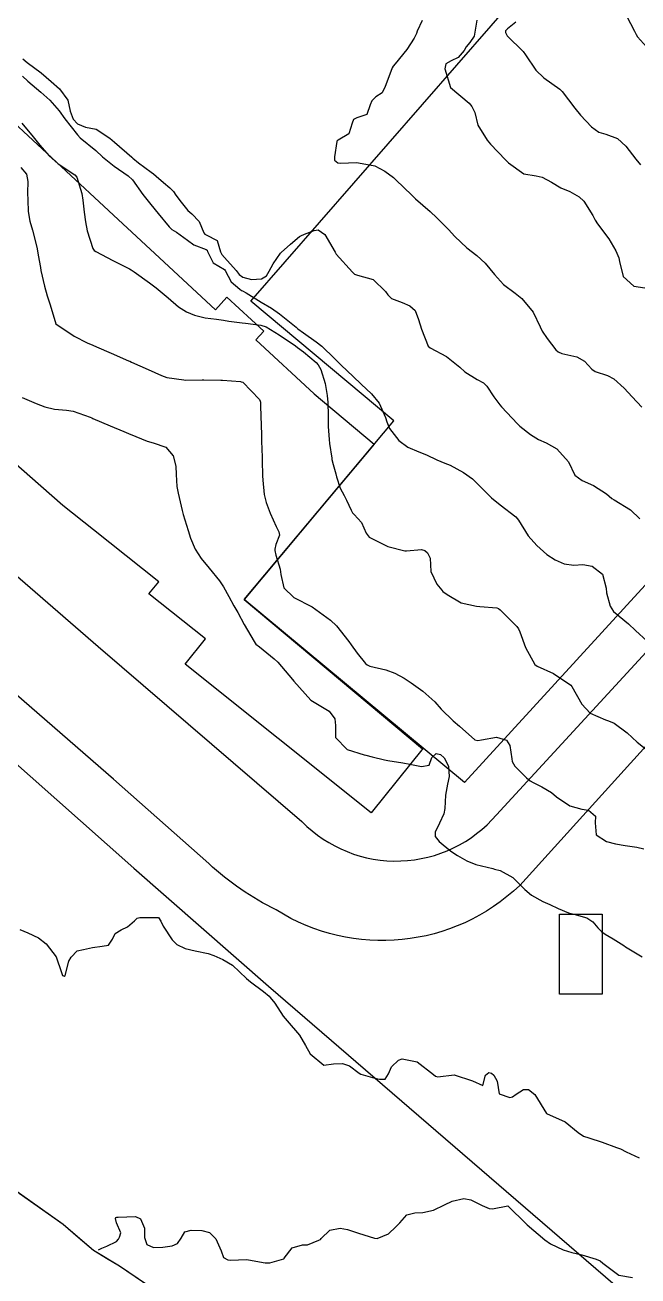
# Model space of a CAD drawing. Header units: metres. Extents: x 286371 to 293043, y 7462578 to 7466404.
# Drawn here: x 290096.1 to 290161.9, y 7463588.8 to 7463723.2 of the extents above; entities that cross this region are included whole.
import ezdxf

# ---------------------------------------------------------------- set-up
doc = ezdxf.new("R2010")
doc.units = ezdxf.units.M
doc.header["$MEASUREMENT"] = 0
for name, color, linetype in [('Area', 45, 'Continuous'), ('Cemitério', 206, 'Continuous'), ('Curvas de Nivel 1m', 11, 'Continuous'), ('Curvas de Nivel 5m', 15, 'Continuous'), ('Edificações', 30, 'Continuous'), ('Vias primárias', 230, 'Continuous')]:
    doc.layers.add(name, color=color, linetype=linetype)

msp = doc.modelspace()

# ---------------------------------------------------------------- linework, layer by layer
at = {"layer": 'Area'}
msp.add_polyline3d([(290223.74, 7463510.45, 726.55), (290199.9, 7463526.54, 725.87), (290196.58, 7463528.47, 728.97), (290187.47, 7463535.01, 725.91), (290180.08, 7463539.82, 725.89), (290174.28, 7463544.03, 726.03), (290167.46, 7463548.3, 725.41), (290155.06, 7463556.46, 725.38), (290149.13, 7463561.51, 726.13), (290136.63, 7463569.7, 725.8), (290128.91, 7463574.77, 724.79), (290126.81, 7463575.71, 724.94), (290117.05, 7463582.54, 724.23), (290115.98, 7463583.21, 724.64), (290106.2, 7463589.87, 724.95), (290103.4, 7463591.55, 724.69), (290100.15, 7463594.35, 723.81), (290090.73, 7463601.01, 723.46)], dxfattribs=at)
at = {"layer": 'Cemitério'}
msp.add_lwpolyline([(290179.61, 7463761.81), (290218.62, 7463728.93), (290218.92, 7463724.48), (290143.24, 7463641.83), (290119.58, 7463661.46), (290135.67, 7463680.68), (290120.31, 7463693.53), (290171.91, 7463752.69), (290179.61, 7463761.81)], close=True, dxfattribs=at)
for points in [[(290048.87, 7463684.85), (290107.75, 7463632.63), (290122.18, 7463619.94), (290205.77, 7463547.84), (290242.11, 7463590.1), (290252.66, 7463600.96), (290274.14, 7463624.13)], [(290111.09, 7463586.54), (290106.2, 7463589.87), (290104.8, 7463590.71), (290103.4, 7463591.55), (290101.77, 7463592.95), (290100.15, 7463594.35), (290095.44, 7463597.68)]]:
    msp.add_lwpolyline(points, dxfattribs=at)
at = {"layer": 'Curvas de Nivel 1m', "flags": 128}
for points, elevation in [([(290160.64, 7463724.17), (290161.49, 7463722.52), (290161.67, 7463722.16), (290161.84, 7463721.9), (290163.42, 7463720.13)], 714), ([(290138.71, 7463723.65), (290138.17, 7463722.51), (290138.09, 7463722.27), (290137.83, 7463721.76), (290137.06, 7463720.53), (290135.79, 7463718.99), (290135.58, 7463718.77), (290135.46, 7463718.56), (290135.01, 7463717.33), (290134.71, 7463716.57), (290134.42, 7463715.9), (290133.74, 7463715.45), (290133.29, 7463715.04), (290133.13, 7463714.59), (290132.74, 7463713.57), (290131.7, 7463713.19), (290131.31, 7463713.01), (290131.18, 7463712.62), (290130.83, 7463711.47), (290129.67, 7463710.81), (290129.56, 7463710.75), (290129.52, 7463710.65), (290129.29, 7463709), (290129.27, 7463708.65), (290129.63, 7463708.37), (290129.93, 7463708.34), (290131.63, 7463708.4), (290131.85, 7463708.39), (290133.63, 7463708.05), (290134.69, 7463707.49), (290135.61, 7463706.79), (290135.88, 7463706.55), (290137.58, 7463704.91), (290137.99, 7463704.52), (290139.55, 7463703.13), (290140.26, 7463702.48), (290141.52, 7463701.21), (290142.22, 7463700.45), (290143.49, 7463699.24), (290144.57, 7463698.42), (290145.46, 7463697.61), (290146.46, 7463696.39), (290147.43, 7463695.32), (290148.68, 7463694.36), (290149.41, 7463693.79), (290150.61, 7463692.33), (290151.36, 7463690.75), (290151.57, 7463690.31), (290152.12, 7463689.52), (290153.05, 7463688.29), (290153.32, 7463688.06), (290153.7, 7463687.9), (290155.31, 7463687.54), (290156.13, 7463687.06), (290156.92, 7463686.23), (290157.29, 7463685.98), (290158.6, 7463685.52), (290159.28, 7463685.16), (290160.39, 7463684.17), (290160.81, 7463683.72), (290161.25, 7463683.23), (290162.27, 7463682.14)], 717), ([(290144.57, 7463723.7), (290144.37, 7463722.42), (290144.27, 7463721.99), (290143.83, 7463721.31), (290143.43, 7463720.82), (290143.22, 7463720.43), (290142.57, 7463719.67), (290141.8, 7463719.31), (290141.24, 7463719.02), (290141.13, 7463718.46), (290141.75, 7463716.45), (290143.73, 7463714.78), (290144.05, 7463714.42), (290144.34, 7463713.79), (290144.68, 7463712.41), (290145.67, 7463710.81), (290146.04, 7463710.39), (290147.64, 7463708.7), (290147.98, 7463708.36), (290149.61, 7463707.2), (290150.94, 7463706.98), (290151.6, 7463706.82), (290152.58, 7463706.29), (290153.59, 7463705.69), (290154.54, 7463705.3), (290155.57, 7463704.73), (290156.06, 7463704.24), (290157.03, 7463702.73), (290157.28, 7463702.22), (290157.53, 7463701.82), (290158.74, 7463700.2), (290159.49, 7463698.93), (290159.83, 7463698.18), (290159.88, 7463697.77), (290160.29, 7463696.17), (290161.43, 7463695.13), (290162.6, 7463694.96)], 716), ([(290095.8, 7463719.54), (290096.28, 7463719.16), (290097.78, 7463718.03), (290098.87, 7463717.12), (290099.75, 7463716.32), (290100.66, 7463715.09), (290100.89, 7463713.91), (290101.22, 7463713.08), (290101.69, 7463712.55), (290102.56, 7463712.19), (290103.68, 7463711.99), (290105.16, 7463711.02), (290105.66, 7463710.6), (290107.51, 7463708.99), (290107.63, 7463708.88), (290108.24, 7463708.36), (290109.61, 7463707.37), (290109.85, 7463707.19), (290110.14, 7463706.94), (290110.92, 7463706.26), (290111.59, 7463705.68), (290111.98, 7463705.31), (290112.26, 7463704.91), (290112.81, 7463704.14), (290113.55, 7463703.24), (290113.96, 7463702.88), (290114.75, 7463702.09), (290115.27, 7463700.86), (290115.37, 7463700.71), (290115.51, 7463700.65), (290116.68, 7463700.02), (290117.04, 7463698.83), (290117.17, 7463698.52), (290117.47, 7463698.21), (290118.71, 7463696.81), (290119.04, 7463696.39), (290119.44, 7463696.1), (290120.39, 7463695.83), (290121.44, 7463695.92), (290121.97, 7463696.24), (290122.28, 7463696.75), (290122.69, 7463697.52), (290123.48, 7463698.66), (290123.51, 7463698.7), (290123.55, 7463698.73), (290124.56, 7463699.65), (290125.51, 7463700.46), (290125.66, 7463700.55), (290126.06, 7463700.7), (290127.09, 7463701.12), (290127.52, 7463701.18), (290128.24, 7463700.66), (290129.34, 7463698.79), (290129.43, 7463698.65), (290129.48, 7463698.58), (290131.22, 7463696.62), (290131.45, 7463696.4), (290131.76, 7463696.3), (290133.43, 7463695.86), (290134.77, 7463694.56), (290135.03, 7463694.18), (290135.4, 7463693.79), (290136.54, 7463693.39), (290137.39, 7463693.03), (290137.93, 7463692.52), (290138.32, 7463691.56), (290138.61, 7463690.51), (290139.33, 7463688.69), (290139.56, 7463688.49), (290141.31, 7463687.58), (290142.75, 7463686.44), (290143.29, 7463685.93), (290144.59, 7463685.1), (290145.27, 7463684.74), (290145.65, 7463684.4), (290146.38, 7463683.26), (290147.04, 7463682.38), (290147.23, 7463682.17), (290148.94, 7463680.35), (290149.2, 7463680.08), (290150.33, 7463679.18), (290151.18, 7463678.67), (290152.02, 7463678.3), (290153.16, 7463677.64), (290154.4, 7463676.27), (290155.11, 7463674.83), (290155.87, 7463674.24), (290157.1, 7463673.71), (290158.48, 7463672.81), (290159.08, 7463672.33), (290159.3, 7463672.19), (290161.06, 7463671.1), (290162.07, 7463670.15)], 718), ([(290095.77, 7463717.68), (290096.35, 7463717.16), (290097.75, 7463715.96), (290098.71, 7463715.12), (290099.72, 7463713.96), (290100.32, 7463713.1), (290101.67, 7463711.39), (290101.99, 7463711.07), (290103.64, 7463709.68), (290104.37, 7463709.03), (290105.62, 7463708), (290107.14, 7463706.99), (290107.6, 7463706.56), (290108.69, 7463704.97), (290109.56, 7463703.9), (290110.34, 7463702.94), (290111.52, 7463701.49), (290111.82, 7463701.22), (290112.31, 7463700.91), (290113.5, 7463700.06), (290114.19, 7463699.57), (290115.49, 7463699.05), (290115.6, 7463698.98), (290115.65, 7463698.86), (290116.26, 7463697.64), (290117.46, 7463696.91), (290117.54, 7463696.82), (290118.2, 7463695.58), (290119.12, 7463694.8), (290119.31, 7463694.68), (290119.42, 7463694.61), (290119.8, 7463694.41), (290121.4, 7463693.42), (290122.53, 7463692.75), (290123.38, 7463692.17), (290125.16, 7463690.71), (290125.35, 7463690.55), (290125.94, 7463690.1), (290127.33, 7463689.15), (290127.94, 7463688.67), (290129.3, 7463687.35), (290130, 7463686.63), (290131.28, 7463685.41), (290132.16, 7463684.6), (290133.25, 7463683.57), (290134.08, 7463682.57), (290134.75, 7463681.02), (290134.89, 7463680.56), (290135.19, 7463679.85), (290136.2, 7463678.54), (290137.16, 7463677.82), (290138.33, 7463677.33), (290139.15, 7463677.01), (290140.27, 7463676.48), (290141.14, 7463676.13), (290141.69, 7463675.9), (290143.12, 7463675.12), (290144.09, 7463674.42), (290145.1, 7463673.42), (290146.13, 7463672.39), (290147.07, 7463671.64), (290148.74, 7463670.35), (290149.04, 7463670.01), (290150.08, 7463668.33), (290151, 7463667.28), (290152.1, 7463666.3), (290152.98, 7463665.72), (290153.93, 7463665.31), (290154.97, 7463665.17), (290155.97, 7463665.24), (290156.97, 7463665.05), (290158.06, 7463664.21), (290158.44, 7463662.69), (290158.48, 7463662.2), (290158.9, 7463660.75), (290159.26, 7463660.19), (290160.87, 7463658.86), (290161.62, 7463658.15), (290162.85, 7463657)], 719), ([(290095.62, 7463707.88), (290096.22, 7463707.16), (290096.37, 7463706.38), (290096.32, 7463705.15), (290096.35, 7463704.37), (290096.38, 7463703.15), (290096.57, 7463702.1), (290096.86, 7463701.14), (290097.31, 7463699.31), (290097.35, 7463699.14), (290097.47, 7463698.47), (290097.7, 7463697.13), (290097.76, 7463696.82), (290098.14, 7463695.12), (290098.44, 7463694.08), (290098.74, 7463693.11), (290099.36, 7463691.1), (290101.34, 7463689.77), (290102.74, 7463689.05), (290103.33, 7463688.8), (290103.73, 7463688.63), (290105.32, 7463687.94), (290107.17, 7463687.12), (290107.31, 7463687.06), (290107.49, 7463686.98), (290109.29, 7463686.17), (290110.7, 7463685.52), (290111.28, 7463685.33), (290113.1, 7463685.06), (290113.27, 7463685.05), (290115.08, 7463685.06), (290115.27, 7463685.06), (290117.07, 7463685.03), (290117.27, 7463685.03), (290119.19, 7463684.88), (290119.26, 7463684.87), (290119.43, 7463684.8), (290121.24, 7463682.95), (290121.32, 7463682.77), (290121.33, 7463682.67), (290121.39, 7463680.77), (290121.4, 7463680.58), (290121.45, 7463678.77), (290121.45, 7463678.49), (290121.51, 7463676.77), (290121.52, 7463676.39), (290121.57, 7463674.77), (290121.58, 7463674.29), (290121.72, 7463672.76), (290121.94, 7463671.89), (290122.39, 7463670.75), (290123.03, 7463669.3), (290123.29, 7463668.74), (290123.38, 7463668.38), (290123, 7463667.38), (290122.86, 7463666.88), (290122.86, 7463666.75), (290122.99, 7463666.24), (290123.45, 7463664.74), (290123.52, 7463664.17), (290123.83, 7463662.73), (290124.92, 7463661.69), (290126.9, 7463660.68), (290128.87, 7463659.26), (290129.5, 7463658.64), (290130.84, 7463656.96), (290131.09, 7463656.62), (290131.72, 7463655.71), (290132.62, 7463654.6), (290132.8, 7463654.45), (290133.08, 7463654.31), (290134.79, 7463653.91), (290135.77, 7463653.57), (290136.78, 7463653.02), (290137.5, 7463652.52), (290138.76, 7463651.62), (290140.06, 7463650.48), (290140.73, 7463649.7), (290142.03, 7463648.45), (290142.71, 7463647.89), (290144.34, 7463646.42), (290144.68, 7463646.35), (290145.07, 7463646.41), (290146.69, 7463646.7), (290147.75, 7463646.36), (290148.13, 7463645.81), (290148.33, 7463644.35), (290148.38, 7463644.08), (290148.64, 7463643.58), (290149.9, 7463642.33), (290150.31, 7463642.01), (290150.62, 7463641.82), (290151.55, 7463641.36), (290152.59, 7463640.75), (290153.14, 7463640.28), (290154.57, 7463639.31), (290155.84, 7463638.96), (290156.56, 7463638.85), (290157.33, 7463638.21), (290157.28, 7463637.48), (290157.4, 7463636.21), (290158.51, 7463635.49), (290159.45, 7463635.24), (290160.51, 7463635.06), (290161.76, 7463634.89), (290162.5, 7463634.71)], 721), ([(290095.75, 7463683.16), (290097.24, 7463682.54), (290098.17, 7463682.18), (290099.23, 7463681.9), (290100.51, 7463681.8), (290101.22, 7463681.71), (290103.03, 7463681.05), (290103.21, 7463680.97), (290103.34, 7463680.91), (290105.2, 7463680.13), (290106.66, 7463679.52), (290107.18, 7463679.29), (290107.94, 7463678.97), (290109.17, 7463678.49), (290109.81, 7463678.3), (290111.16, 7463677.85), (290111.96, 7463676.91), (290112.23, 7463675.81), (290112.27, 7463674.91), (290112.37, 7463673.63), (290112.48, 7463672.9), (290112.93, 7463671.02), (290112.97, 7463670.9), (290113.05, 7463670.61), (290113.57, 7463668.89), (290113.81, 7463668.08), (290114.31, 7463666.87), (290114.98, 7463665.88), (290115.84, 7463664.85), (290116.94, 7463663.47), (290117.36, 7463662.83), (290117.94, 7463661.8), (290118.49, 7463660.81), (290118.89, 7463660.08), (290119.59, 7463658.79), (290120.67, 7463656.95), (290120.77, 7463656.78), (290120.84, 7463656.68), (290121.22, 7463656.39), (290122.81, 7463655.11), (290123.2, 7463654.74), (290124.78, 7463652.9), (290124.93, 7463652.71), (290126.74, 7463650.68), (290128.73, 7463649.49), (290129.31, 7463648.65), (290129.39, 7463647.96), (290129.41, 7463646.64), (290130.66, 7463645.35), (290132.46, 7463644.79), (290132.66, 7463644.76), (290133.33, 7463644.58), (290134.65, 7463644.25), (290135.03, 7463644.17), (290136.64, 7463643.92), (290137.37, 7463643.79), (290138.64, 7463643.55), (290139.46, 7463643.68), (290139.75, 7463644.49), (290140.2, 7463644.94), (290140.66, 7463644.82), (290141.06, 7463644.47), (290141.54, 7463643.56), (290141.59, 7463642.46), (290141.43, 7463641.65), (290141.22, 7463640.47), (290141.13, 7463639.03), (290141.03, 7463638.47), (290140.55, 7463637.47), (290140.1, 7463636.48), (290140.08, 7463636.03), (290140.52, 7463635.49), (290141.79, 7463634.45), (290142.49, 7463633.97), (290143.5, 7463633.41), (290144.47, 7463633.03), (290146.28, 7463632.57), (290146.47, 7463632.53), (290147.07, 7463632.38), (290148.45, 7463631.62), (290149.71, 7463630.34), (290150.43, 7463629.73), (290151.67, 7463629.05), (290152.41, 7463628.71), (290153.3, 7463628.28), (290154.4, 7463627.81), (290154.98, 7463627.67), (290156.39, 7463627.29), (290157.01, 7463626.85), (290157.58, 7463626.21), (290157.97, 7463625.81), (290158.36, 7463625.52), (290159.2, 7463625.03), (290160.35, 7463624.3), (290160.54, 7463624.16), (290162.33, 7463623.1)], 722), ([(290095.51, 7463626.02), (290096.36, 7463625.66), (290097.5, 7463625.13), (290098.34, 7463624.5), (290099.39, 7463623.1), (290099.96, 7463621.43), (290100.07, 7463621.09), (290100.29, 7463621.03), (290100.33, 7463621.04), (290100.35, 7463621.08), (290100.77, 7463622.63), (290100.99, 7463623.07), (290101.66, 7463623.74), (290102.34, 7463623.87), (290103.29, 7463624.09), (290104.34, 7463624.23), (290105, 7463624.36), (290105.44, 7463625.01), (290105.75, 7463625.62), (290106.37, 7463626.01), (290107.04, 7463626.31), (290107.81, 7463626.97), (290108.09, 7463627.26), (290108.39, 7463627.34), (290110.02, 7463627.31), (290110.39, 7463627.32), (290110.65, 7463626.93), (290110.9, 7463626.41), (290111.85, 7463624.91), (290112.35, 7463624.42), (290113.24, 7463623.99), (290114.34, 7463623.76), (290115.71, 7463623.47), (290116.33, 7463623.24), (290117.29, 7463622.83), (290118.32, 7463622.22), (290119.84, 7463620.79), (290120.28, 7463620.4), (290121.65, 7463619.38), (290122.26, 7463618.87), (290122.37, 7463618.75), (290122.87, 7463618.12), (290123.79, 7463616.73), (290124.22, 7463616.23), (290125.53, 7463614.7), (290126.18, 7463613.58), (290126.68, 7463612.69), (290128.15, 7463611.47), (290129.18, 7463611.61), (290130.15, 7463611.66), (290130.91, 7463611.38), (290131.95, 7463610.61), (290132.13, 7463610.5), (290133.62, 7463610.07), (290134.12, 7463609.95), (290134.71, 7463609.97), (290135.07, 7463610.55), (290135.41, 7463611.28), (290136.16, 7463611.99), (290136.55, 7463612.14), (290138.15, 7463611.83), (290139.92, 7463610.48), (290140.13, 7463610.3), (290140.37, 7463610.23), (290142.13, 7463610.44), (290144.12, 7463609.77), (290145.23, 7463609.29), (290145.5, 7463610.39), (290145.87, 7463610.66), (290146.14, 7463610.61), (290146.41, 7463610.38), (290146.77, 7463609.73), (290146.95, 7463608.37), (290148.1, 7463607.99), (290148.4, 7463608.05), (290148.81, 7463608.34), (290149.59, 7463608.85), (290150.11, 7463608.86), (290150.81, 7463608.31), (290152.06, 7463606.29), (290154.05, 7463605.39), (290155.45, 7463604.24), (290156.03, 7463603.85), (290156.6, 7463603.66), (290158.02, 7463603.19), (290159.55, 7463602.64), (290160.01, 7463602.47), (290160.59, 7463602.17), (290161.99, 7463601.5)], 723), ([(290103.93, 7463591.64), (290104.31, 7463591.8), (290104.85, 7463592.02), (290105.86, 7463592.53), (290106.08, 7463592.79), (290106.2, 7463593), (290106.34, 7463593.46), (290105.89, 7463594.53), (290105.76, 7463595.01), (290105.8, 7463595.1), (290105.9, 7463595.13), (290106.05, 7463595.15), (290107.9, 7463595.22), (290108.47, 7463594.96), (290108.87, 7463593.95), (290108.87, 7463592.95), (290109.12, 7463592.21), (290109.85, 7463591.88), (290110.84, 7463591.92), (290111.85, 7463592.07), (290112.42, 7463592.33), (290112.81, 7463592.89), (290113.21, 7463593.55), (290113.88, 7463593.74), (290115.03, 7463593.7), (290115.87, 7463593.5), (290116.54, 7463592.83), (290117.13, 7463591.54), (290117.35, 7463590.82), (290117.83, 7463590.56), (290118.11, 7463590.53), (290119.83, 7463590.58), (290120.06, 7463590.55), (290121.83, 7463590.22), (290122.33, 7463590.25), (290123.83, 7463590.67), (290123.87, 7463590.69), (290123.89, 7463590.72), (290124.73, 7463591.83), (290125.85, 7463592.16), (290126.38, 7463592.16), (290127.62, 7463592.67), (290127.77, 7463592.76), (290127.87, 7463592.86), (290128.8, 7463593.73), (290129.88, 7463593.97), (290130.68, 7463593.82), (290131.87, 7463593.44), (290133.57, 7463592.87), (290133.86, 7463592.84), (290135.08, 7463593.35), (290135.88, 7463594.1), (290136.1, 7463594.33), (290136.31, 7463594.54), (290137.05, 7463595.38), (290137.9, 7463595.59), (290138.76, 7463595.64), (290139.91, 7463595.91), (290141.1, 7463596.46), (290141.92, 7463596.87), (290143.19, 7463597.16), (290143.92, 7463596.99), (290145.16, 7463596.4), (290145.91, 7463596.08), (290146.24, 7463596.05), (290147.91, 7463596.35), (290149.89, 7463594.4), (290149.96, 7463594.32), (290151.86, 7463592.69), (290152.47, 7463592.29), (290153.84, 7463591.64), (290154.76, 7463591.33), (290155.84, 7463591.08), (290157.4, 7463590.64), (290157.83, 7463590.44), (290158.1, 7463590.2), (290159.81, 7463588.91), (290161.29, 7463588.66)], 724)]:
    msp.add_lwpolyline(points, dxfattribs=dict(at, elevation=elevation))
at = {"layer": 'Curvas de Nivel 5m', "flags": 128}
for points, elevation in [([(290148.74, 7463723.47), (290147.85, 7463722.75), (290147.66, 7463722.55), (290147.63, 7463722.37), (290147.84, 7463722.02), (290149.54, 7463720.34), (290149.81, 7463719.99), (290150.91, 7463718.32), (290151.77, 7463717.52), (290153.48, 7463716.28), (290153.75, 7463716.02), (290155.1, 7463714.25), (290155.71, 7463713.51), (290156.87, 7463712.23), (290157.68, 7463711.67), (290158.42, 7463711.45), (290159.67, 7463711), (290160.57, 7463710.17), (290161.63, 7463708.76), (290162.15, 7463708.15)], 715), ([(290095.7, 7463712.64), (290096.92, 7463711.15), (290097.66, 7463710.28), (290098.63, 7463709.12), (290099.62, 7463708.28), (290101.4, 7463707.08), (290101.6, 7463706.85), (290102.16, 7463705.07), (290102.26, 7463704.37), (290102.4, 7463703.06), (290102.54, 7463702.05), (290102.71, 7463701.06), (290103.35, 7463699.18), (290103.41, 7463699.05), (290103.48, 7463698.97), (290103.67, 7463698.86), (290105.47, 7463697.9), (290107.26, 7463696.99), (290107.45, 7463696.88), (290107.77, 7463696.66), (290109.43, 7463695.48), (290110.14, 7463694.94), (290111.41, 7463693.87), (290112.54, 7463692.91), (290113.39, 7463692.37), (290114.25, 7463692.01), (290115.38, 7463691.73), (290116.63, 7463691.6), (290117.37, 7463691.49), (290117.93, 7463691.38), (290119.37, 7463691.2), (290119.74, 7463691.16), (290121.37, 7463690.95), (290121.95, 7463690.76), (290123.34, 7463689.91), (290125.1, 7463688.71), (290125.32, 7463688.54), (290125.94, 7463688.07), (290127.3, 7463686.94), (290127.53, 7463686.67), (290127.8, 7463686.16), (290128.29, 7463684.66), (290128.51, 7463683.39), (290128.56, 7463682.65), (290128.62, 7463681.25), (290128.61, 7463680.65), (290128.61, 7463680.07), (290128.72, 7463678.65), (290128.76, 7463678.24), (290128.99, 7463676.65), (290129.01, 7463676.52), (290129.13, 7463675.96), (290129.43, 7463674.96), (290129.49, 7463674.65), (290129.89, 7463673.43), (290130.33, 7463672.63), (290130.58, 7463672.13), (290131.06, 7463671.08), (290131.23, 7463670.8), (290131.41, 7463670.62), (290132.18, 7463669.74), (290132.69, 7463668.6), (290133.02, 7463668.17), (290134.07, 7463667.64), (290135, 7463667.16), (290136.83, 7463666.7), (290137, 7463666.7), (290138.63, 7463666.86), (290138.99, 7463666.74), (290139.28, 7463666.49), (290139.55, 7463665.91), (290139.63, 7463664.48), (290140.29, 7463663.12), (290140.8, 7463662.47), (290140.92, 7463662.34), (290141.38, 7463662), (290142.9, 7463661.12), (290144.55, 7463660.76), (290144.9, 7463660.73), (290146.7, 7463660.58), (290146.9, 7463660.52), (290147.07, 7463660.37), (290148.87, 7463658.56), (290149.03, 7463658.34), (290149.19, 7463658), (290149.8, 7463656.33), (290150.81, 7463654.49), (290151.04, 7463654.31), (290152.79, 7463653.53), (290154.66, 7463652.26), (290154.77, 7463652.12), (290155.84, 7463650.24), (290156.73, 7463649.28), (290158.37, 7463648.55), (290158.72, 7463648.44), (290159.3, 7463648.19), (290160.7, 7463647.17), (290161.78, 7463646.15), (290162.66, 7463645.48)], 720)]:
    msp.add_lwpolyline(points, dxfattribs=dict(at, elevation=elevation))
at = {"layer": 'Edificações'}
msp.add_lwpolyline([(290091.79, 7463715.54), (290099.42, 7463708.46), (290106.04, 7463702.3), (290110.48, 7463698.18), (290116.49, 7463692.6), (290117.74, 7463693.96), (290121.7, 7463690.28), (290120.85, 7463689.36), (290127.11, 7463683.55), (290133.55, 7463678.15), (290127.62, 7463671.07), (290119.58, 7463661.46), (290138.72, 7463645.43), (290138.79, 7463645.52), (290133.23, 7463638.56), (290113.25, 7463654.52), (290115.42, 7463657.24), (290109.36, 7463662.08), (290110.41, 7463663.39), (290103.41, 7463668.97), (290100.1, 7463671.57), (290093.28, 7463677.54)], dxfattribs=at)
msp.add_lwpolyline([(290153.45, 7463627.7), (290158.03, 7463627.7), (290158.03, 7463619.1), (290153.45, 7463619.1)], close=True, dxfattribs=at)
at = {"layer": 'Vias primárias'}
msp.add_lwpolyline([(290221.95, 7463731.11), (290143.32, 7463797.62), (290069.81, 7463861.64), (290065.29, 7463865.48, 0.408681), (290057.33, 7463864.91), (290038.44, 7463847.2), (290010.8, 7463820), (289972.2, 7463785.98, 0.003135), (289968.44, 7463782.06, 0.423106), (289968.73, 7463775.24), (289969.82, 7463774.27), (290029.76, 7463720.73), (290103.9, 7463656.44), (290125.78, 7463637.63, 0.43994), (290146.69, 7463638.36), (290195.33, 7463691.24, -0.070293), (290203.44, 7463697.9), (290208.08, 7463703.1), (290217.68, 7463713.66, 0.090579), (290219.79, 7463717.05, 0.047881), (290222.08, 7463723.13, 0.259533)], format="xyb", close=True, dxfattribs=at)
for points in [[(290115.79, 7463633.11), (290105.55, 7463642.19), (290091, 7463654.82), (290070.28, 7463672.33), (290030.91, 7463706.71), (290018.1, 7463717.48), (289991.11, 7463741.05), (289987.13, 7463744.4, 0.306835), (289977.72, 7463745.4, 0.0767), (289975.66, 7463743.85), (289970.23, 7463738.41)], [(290381.97, 7463595.54), (290326.13, 7463644.13), (290298.96, 7463667.48), (290281.97, 7463681.03), (290278.11, 7463683.89, 0.136918), (290254.37, 7463692.99), (290242.73, 7463695.11, 0.100772), (290213.6, 7463694.51, 0.098462), (290204.9, 7463690.64, 0.051437), (290197.7, 7463684.37), (290156.64, 7463639.01), (290149.17, 7463630.77, -0.344531), (290123.02, 7463628.14, -0.073494), (290115.79, 7463633.11, -3.525588)]]:
    msp.add_lwpolyline(points, format="xyb", dxfattribs=at)

doc.saveas('drawing.dxf')
